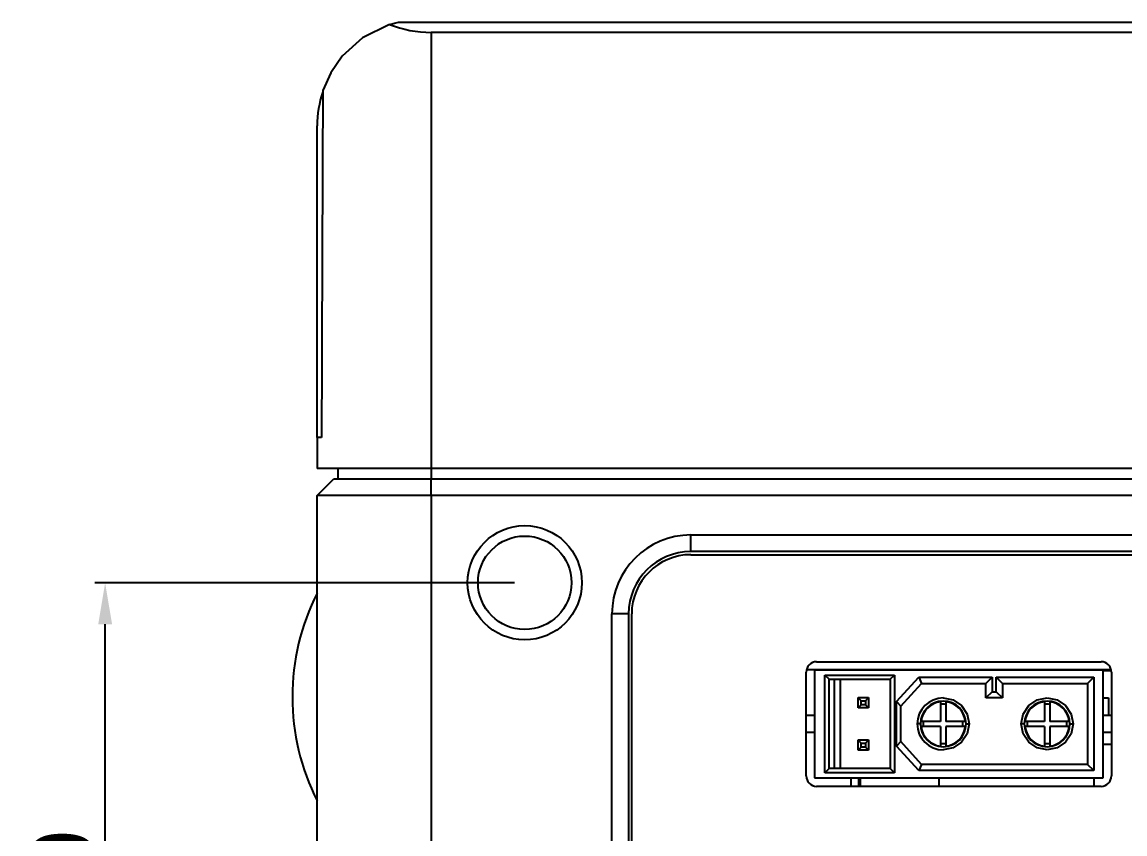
# Model space of a CAD drawing. Header units: millimetres. Extents: x 113 to 1101, y 63 to 734.
# Drawn here: x 264.2 to 317.3, y 377.4 to 416.5 of the extents above; entities that cross this region are included whole.
import ezdxf

# ---------------------------------------------------------------- set-up
doc = ezdxf.new("R2010")
doc.units = ezdxf.units.MM
doc.styles.get("Standard").update_dxf_attribs({"font": 'arial.ttf'})
doc.dimstyles.get("Standard").update_dxf_attribs({"dimtxt": 3, "dimasz": 2, "dimexe": 0.5, "dimexo": 0.5, "dimgap": 0.5, "dimtad": 1, "dimdec": 1, "dimzin": 0, "dimdsep": 46, "dimtxsty": 'Standard', "dimcen": 0.09, "dimclrd": 253, "dimclre": 253, "dimclrt": 6, "dimadec": 0, "dimazin": 0, "dimtfac": 1, "dimtdec": 1, "dimtofl": 0, "dimtmove": 0, "dimatfit": 3, "dimfxl": 1, "dimtolj": 1, "dimtzin": 0, "dimarcsym": 0})

# ---------------------------------------------------------------- blocks, each defined once
blk = doc.blocks.new('*D8')
at = {"color": 253, "lineweight": -2}
for p, q in [((287.908, 389.506), (267.702, 389.506)), ((268.202, 359.506), (268.202, 387.506)), ((287.908, 357.506), (267.702, 357.506))]:
    blk.add_line(p, q, dxfattribs=at)
at = {"color": 253}
for points in [[(267.869, 387.506), (268.536, 387.506), (268.202, 389.506)], [(267.869, 359.506), (268.536, 359.506), (268.202, 357.506)]]:
    blk.add_solid(points, dxfattribs=at)
at = {"layer": 'Defpoints', "color": 0}
for p in [(268.202, 389.506), (288.408, 389.506), (288.408, 357.506)]:
    blk.add_point(p, dxfattribs=at)
at = {"color": 6, "insert": (266.17, 373.506), "char_height": 3, "attachment_point": 5, "rotation": 90}
blk.add_mtext('\\A1;32.0', dxfattribs=at)

msp = doc.modelspace()

# ---------------------------------------------------------------- linework, layer by layer
for p, q in [((282.328, 416.506), (404.488, 416.506)), ((402.908, 416.006), (283.908, 416.006)), ((283.908, 416.006), (283.908, 395.006)), ((278.408, 396.506), (278.408, 411.506)), ((278.622, 396.506), (278.408, 396.506)), ((278.408, 396.506), (278.408, 395.006)), ((283.908, 395.006), (278.408, 395.006)), ((279.408, 395.006), (279.408, 394.506)), ((283.908, 395.006), (283.908, 394.506)), ((402.908, 395.006), (283.908, 395.006)), ((278.408, 393.706), (279.208, 394.506)), ((279.208, 394.506), (283.908, 394.506)), ((283.908, 394.506), (402.908, 394.506)), ((283.908, 393.706), (283.908, 394.506)), ((278.408, 353.306), (278.408, 393.706)), ((283.908, 393.706), (278.408, 393.706)), ((283.908, 393.706), (283.908, 353.306)), ((402.908, 393.706), (283.908, 393.706)), ((296.408, 391.806), (390.408, 391.806)), ((296.408, 391.006), (296.408, 391.806)), ((390.408, 391.006), (296.408, 391.006)), ((296.408, 390.856), (390.408, 390.856)), ((292.608, 359.006), (292.608, 388.006)), ((293.408, 388.006), (292.608, 388.006)), ((293.408, 388.006), (293.408, 359.006)), ((293.558, 359.006), (293.558, 388.006)), ((302.461, 385.701), (316.161, 385.701)), ((301.961, 380.201), (301.961, 385.201)), ((316.65, 385.306), (301.972, 385.306)), ((302.361, 385.306), (302.361, 380.106)), ((302.361, 385.306), (316.261, 385.306)), ((302.861, 385.056), (303.061, 384.856)), ((302.861, 380.356), (302.861, 385.056)), ((302.861, 385.056), (306.211, 385.056)), ((306.011, 384.856), (306.211, 385.056)), ((306.211, 385.056), (306.211, 380.356)), ((316.261, 380.106), (316.261, 385.306)), ((316.657, 385.258), (316.261, 385.258)), ((316.661, 385.201), (316.661, 380.201)), ((303.061, 384.856), (306.011, 384.856)), ((303.061, 380.556), (303.061, 384.856)), ((303.311, 384.856), (303.311, 380.556)), ((303.611, 380.556), (303.611, 384.856)), ((306.011, 384.856), (306.011, 380.556)), ((306.311, 383.782), (307.378, 384.956)), ((306.511, 383.556), (307.511, 384.656)), ((307.378, 384.956), (307.511, 384.656)), ((307.378, 384.956), (310.911, 384.956)), ((307.511, 384.656), (310.611, 384.656)), ((310.911, 384.956), (310.611, 384.656)), ((310.611, 383.956), (310.611, 384.656)), ((310.911, 384.956), (310.911, 384.256)), ((311.111, 384.956), (311.411, 384.656)), ((311.111, 384.256), (311.111, 384.956)), ((311.111, 384.956), (315.811, 384.956)), ((311.411, 384.656), (311.411, 383.956)), ((311.411, 384.656), (315.511, 384.656)), ((315.811, 384.956), (315.511, 384.656)), ((315.511, 384.656), (315.511, 380.756)), ((315.811, 384.956), (315.811, 380.456)), ((310.911, 384.256), (310.611, 383.956)), ((310.911, 384.256), (311.111, 384.256)), ((311.111, 384.256), (311.411, 383.956)), ((304.461, 383.976), (304.961, 383.976)), ((304.611, 383.826), (304.461, 383.976)), ((304.461, 383.476), (304.461, 383.976)), ((304.461, 383.476), (304.611, 383.626)), ((304.961, 383.476), (304.461, 383.476)), ((304.611, 383.826), (304.811, 383.826)), ((304.611, 383.626), (304.611, 383.826)), ((304.811, 383.626), (304.611, 383.626)), ((304.811, 383.826), (304.961, 383.976)), ((304.811, 383.826), (304.811, 383.626)), ((304.961, 383.476), (304.811, 383.626)), ((304.961, 383.976), (304.961, 383.476)), ((306.311, 383.782), (306.511, 383.556)), ((306.311, 381.63), (306.311, 383.782)), ((306.511, 381.856), (306.511, 383.556)), ((311.411, 383.956), (310.611, 383.956)), ((316.261, 383.958), (316.525, 383.958)), ((316.525, 383.958), (316.525, 383.106)), ((302.361, 383.106), (301.961, 383.106)), ((316.661, 383.106), (316.261, 383.106)), ((307.461, 382.706), (307.311, 382.706)), ((309.661, 382.706), (309.811, 382.706)), ((312.461, 382.706), (312.311, 382.706)), ((314.661, 382.706), (314.811, 382.706)), ((301.961, 382.306), (302.361, 382.306)), ((304.461, 381.936), (304.961, 381.936)), ((304.611, 381.786), (304.461, 381.936)), ((304.461, 381.436), (304.461, 381.936)), ((304.811, 381.786), (304.961, 381.936)), ((304.961, 381.936), (304.961, 381.436)), ((316.261, 382.306), (316.661, 382.306)), ((304.461, 381.436), (304.611, 381.586)), ((304.961, 381.436), (304.461, 381.436)), ((304.611, 381.786), (304.811, 381.786)), ((304.611, 381.586), (304.611, 381.786)), ((304.811, 381.586), (304.611, 381.586)), ((304.811, 381.786), (304.811, 381.586)), ((304.961, 381.436), (304.811, 381.586)), ((306.511, 381.856), (306.311, 381.63)), ((307.378, 380.456), (306.311, 381.63)), ((307.511, 380.756), (306.511, 381.856)), ((316.661, 381.708), (316.261, 381.708)), ((302.861, 380.356), (303.061, 380.556)), ((306.211, 380.356), (302.861, 380.356)), ((306.011, 380.556), (303.061, 380.556)), ((306.211, 380.356), (306.011, 380.556)), ((307.511, 380.756), (307.378, 380.456)), ((315.811, 380.456), (307.378, 380.456)), ((315.511, 380.756), (307.511, 380.756)), ((315.811, 380.456), (315.511, 380.756)), ((302.361, 380.106), (316.261, 380.106)), ((304.133, 379.701), (304.133, 380.106)), ((304.483, 380.106), (304.483, 379.701)), ((304.557, 380.106), (304.557, 379.701)), ((308.357, 379.701), (308.357, 380.106)), ((315.825, 379.701), (315.825, 380.106)), ((316.161, 379.701), (302.461, 379.701))]:
    msp.add_line(p, q)
for points in [[(281.889, 416.39), (280.596, 415.747), (279.617, 414.856), (279.064, 414.057), (278.685, 413.206)], [(281.889, 416.39), (282.133, 416.459), (282.328, 416.506)], [(308.436, 383.773), (308.436, 383.773), (308.436, 383.774), (308.436, 383.774), (308.436, 383.774), (308.436, 383.774), (308.436, 383.774), (308.436, 383.773), (308.436, 383.757), (308.436, 383.457), (308.436, 382.831)], [(308.561, 383.956), (309.039, 383.86), (309.444, 383.589), (309.715, 383.184), (309.811, 382.706), (309.715, 382.228), (309.444, 381.822), (309.039, 381.551), (308.561, 381.456)], [(308.686, 383.773), (308.686, 383.773), (308.686, 383.773), (308.686, 383.773), (308.686, 383.773), (308.686, 383.773), (308.686, 383.773), (308.686, 383.773), (308.686, 383.771), (308.686, 383.689), (308.686, 382.831)], [(313.561, 381.456), (313.082, 381.551), (312.677, 381.822), (312.406, 382.227), (312.311, 382.706), (312.406, 383.184), (312.677, 383.59), (313.082, 383.861), (313.561, 383.956)], [(313.436, 383.773), (313.436, 383.773), (313.436, 383.774), (313.436, 383.774), (313.436, 383.774), (313.436, 383.774), (313.436, 383.774), (313.436, 383.773), (313.436, 383.757), (313.436, 383.457), (313.436, 382.831)], [(313.561, 383.956), (314.039, 383.861), (314.444, 383.59), (314.715, 383.184), (314.811, 382.706), (314.715, 382.227), (314.444, 381.822), (314.039, 381.551), (313.561, 381.456)], [(313.686, 383.773), (313.686, 383.773), (313.686, 383.773), (313.686, 383.773), (313.686, 383.773), (313.686, 383.773), (313.686, 383.773), (313.686, 383.773), (313.686, 383.771), (313.686, 383.689), (313.686, 382.831)], [(308.436, 382.831), (307.578, 382.831), (307.495, 382.831), (307.493, 382.831), (307.493, 382.831), (307.493, 382.831), (307.493, 382.831), (307.493, 382.831), (307.493, 382.831), (307.494, 382.831)], [(308.436, 382.581), (307.577, 382.581), (307.496, 382.581), (307.493, 382.581), (307.493, 382.581), (307.493, 382.581), (307.493, 382.581), (307.493, 382.581), (307.493, 382.581), (307.493, 382.581), (307.494, 382.581)], [(307.611, 382.706), (307.613, 382.776), (307.619, 382.831)], [(307.619, 382.581), (307.612, 382.651), (307.611, 382.706)], [(308.436, 382.581), (308.436, 381.723), (308.436, 381.64), (308.436, 381.638), (308.436, 381.638), (308.436, 381.638), (308.436, 381.638), (308.436, 381.638), (308.436, 381.638), (308.436, 381.639)], [(309.627, 382.831), (309.628, 382.831), (309.628, 382.831), (309.628, 382.831), (309.628, 382.831), (309.628, 382.831), (309.628, 382.831), (309.628, 382.831), (309.611, 382.831), (309.312, 382.831), (308.686, 382.831)], [(309.627, 382.581), (309.628, 382.581), (309.628, 382.581), (309.628, 382.581), (309.628, 382.581), (309.628, 382.581), (309.628, 382.581), (309.628, 382.581), (309.625, 382.581), (309.544, 382.581), (308.686, 382.581)], [(308.686, 382.581), (308.686, 381.722), (308.686, 381.641), (308.686, 381.638), (308.686, 381.638), (308.686, 381.638), (308.686, 381.638), (308.686, 381.638), (308.686, 381.638), (308.686, 381.638), (308.686, 381.639)], [(313.436, 382.831), (312.578, 382.831), (312.495, 382.831), (312.493, 382.831), (312.493, 382.831), (312.493, 382.831), (312.493, 382.831), (312.493, 382.831), (312.493, 382.831), (312.494, 382.831)], [(313.436, 382.581), (312.577, 382.581), (312.496, 382.581), (312.493, 382.581), (312.493, 382.581), (312.493, 382.581), (312.493, 382.581), (312.493, 382.581), (312.493, 382.581), (312.493, 382.581), (312.494, 382.581)], [(312.611, 382.706), (312.613, 382.776), (312.619, 382.831)], [(312.619, 382.581), (312.612, 382.651), (312.611, 382.706)], [(313.436, 382.581), (313.436, 381.723), (313.436, 381.64), (313.436, 381.638), (313.436, 381.638), (313.436, 381.638), (313.436, 381.638), (313.436, 381.638), (313.436, 381.638), (313.436, 381.639)], [(314.627, 382.831), (314.628, 382.831), (314.628, 382.831), (314.628, 382.831), (314.628, 382.831), (314.628, 382.831), (314.628, 382.831), (314.628, 382.831), (314.611, 382.831), (314.312, 382.831), (313.686, 382.831)], [(313.686, 382.581), (313.686, 381.722), (313.686, 381.641), (313.686, 381.638), (313.686, 381.638), (313.686, 381.638), (313.686, 381.638), (313.686, 381.638), (313.686, 381.638), (313.686, 381.638), (313.686, 381.639)], [(314.627, 382.581), (314.628, 382.581), (314.628, 382.581), (314.628, 382.581), (314.628, 382.581), (314.628, 382.581), (314.628, 382.581), (314.628, 382.581), (314.625, 382.581), (314.544, 382.581), (313.686, 382.581)]]:
    msp.add_lwpolyline(points)
for radius in [2.75, 2.25]:
    msp.add_circle((288.408, 389.506), radius)
for centre, radius, start, end in [((283.908, 421.506), 5.5, 248.4681, 270), ((283.408, 411.506), 5, 160.8595, 180), ((296.408, 388.006), 3.8, 90, 180), ((296.408, 388.006), 3, 90, 180), ((296.408, 388.006), 2.85, 90, 180), ((288.234, 384.006), 11.017, 153.0085, 180), ((302.461, 385.201), 0.5, 90, 180), ((316.161, 385.201), 0.5, 0, 90), ((288.234, 384.006), 11.017, 180, 206.9915), ((308.561, 382.706), 1.25, 90, 270), ((308.561, 382.706), 1.1, 0, 180), ((308.561, 382.706), 1.075, 96.6916, 173.307), ((308.561, 382.706), 0.95, 82.4392, 97.5608), ((308.561, 382.706), 1.075, 6.7215, 83.299), ((313.561, 382.706), 1.1, 0, 180), ((313.561, 382.706), 1.075, 96.6916, 173.307), ((313.561, 382.706), 0.95, 82.4392, 97.5608), ((313.561, 382.706), 1.075, 6.7215, 83.299), ((308.561, 382.706), 1.1, 180, 0), ((308.561, 382.706), 1.075, 186.6946, 263.3023), ((308.561, 382.706), 1.075, 276.704, 353.2965), ((308.561, 382.706), 0.95, 0, 7.5608), ((308.561, 382.706), 0.95, 352.4392, 0), ((313.561, 382.706), 1.1, 180, 0), ((313.561, 382.706), 1.075, 186.6946, 263.3023), ((313.561, 382.706), 1.075, 276.704, 353.2965), ((313.561, 382.706), 0.95, 0, 7.5608), ((313.561, 382.706), 0.95, 352.4392, 0), ((308.561, 382.706), 0.95, 262.4392, 277.5608), ((313.561, 382.706), 0.95, 262.4392, 277.5608), ((302.461, 380.201), 0.5, 180, 270), ((316.161, 380.201), 0.5, 270, 0)]:
    msp.add_arc(centre, radius, start, end)
msp.add_ellipse((283.908, 272.235), major_axis=(0, 450.159), ratio=0.012218, start_param=1.25228, end_param=1.291105)

# ---------------------------------------------------------------- dimensions: what is measured, and where the dimension line sits
dim = msp.add_linear_dim(base=(268.202, 389.506), p1=(288.408, 357.506), p2=(288.408, 389.506), angle=90, dimstyle='Standard')
dim.commit()
dim.dimension.update_dxf_attribs({"geometry": '*D8', "text_midpoint": (266.17, 373.506)})

doc.saveas('drawing.dxf')
